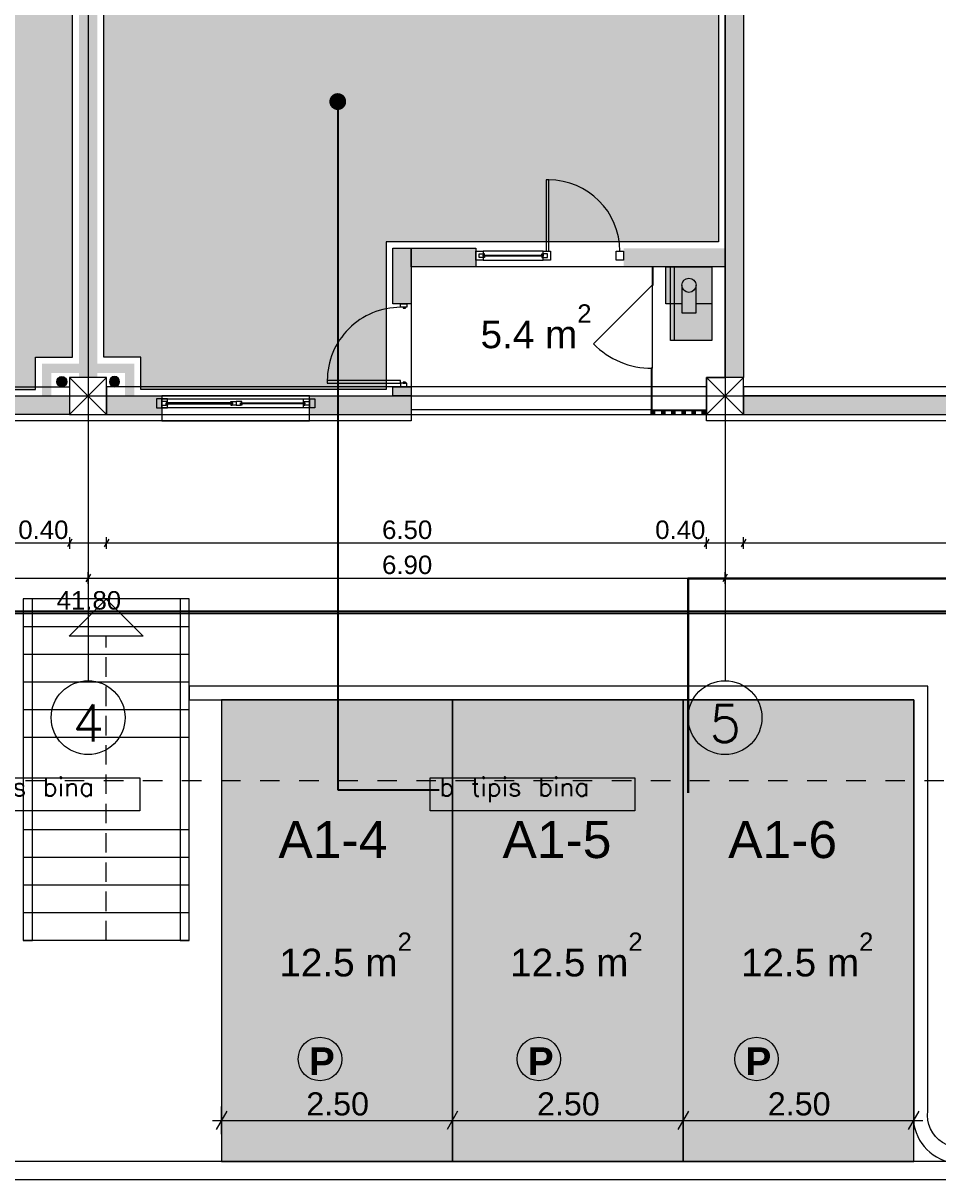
# Model space of a CAD drawing. Header units: millimetres. Extents: x 476244520 to 476657119, y 4620824743 to 4621446928.
# Drawn here: x 476410344 to 476420253, y 4620865017 to 4620877560 of the extents above; entities that cross this region are included whole.
import ezdxf

# ---------------------------------------------------------------- set-up
doc = ezdxf.new("R2010")
doc.units = ezdxf.units.MM
doc.header["$MEASUREMENT"] = 0
doc.linetypes.add('Dashed', pattern=[423.333333, 211.666667, -211.666667])
doc.linetypes.add('Hidden Line', pattern=[317.5, 211.666667, -105.833333])
for name, color, linetype, lineweight in [('0_Pen_No__42_Pen_No__250_Pen_No__5', 5, 'Continuous', 0), ('2D Drafting - General_Pen_No__1_Pen_No__7', 7, 'Continuous', 0), ('2D Drafting - General_Pen_No__250_Pen_No__7_Pen_No__250', 7, 'Continuous', 0), ('2D Drafting - General_Pen_No__250_Pen_No__7_Pen_No__7', 7, 'Continuous', 0), ('2D Drafting - General_Pen_No__7_Pen_No__7_Pen_No__7', 7, 'Continuous', 0), ('Annotation - Text_Pen_No__7_Pen_No__5', 5, 'Continuous', 0), ('Doors_Pen_No__7_Pen_No__7_Pen_No__7', 7, 'Continuous', 0), ('G-Anno-Nplt_Pen_No__151', 151, 'Continuous', 0), ('G-Anno-Nplt_Pen_No__4', 7, 'Continuous', 0), ('gegmebi_Pen_No__1_Pen_No__7', 7, 'Continuous', 0), ('Interior - Furniture _Pen_No__7', 7, 'Continuous', 0), ('kar-panjara_Pen_No__7_Pen_No__7_Pen_No__7', 7, 'Continuous', 0), ('New_0_Pen_No__5', 5, 'Continuous', 0), ('New_2D Drafting - General_Pen_No__250_Pen_No__7_Pen_No__255', 255, 'Continuous', 0), ('New_2D Drafting - General_Pen_No__2_Pen_No__250', 7, 'Continuous', 0), ('New_2D Drafting - General_Pen_No__30_Pen_No__9_Pen_No__9_Pen_No__255', 255, 'Continuous', 0), ('New_2D Drafting - General_Pen_No__30_Pen_No__9_Pen_No__9_Pen_No__7', 7, 'Continuous', 0), ('New_Annotation - Text_Pen_No__142', 142, 'Continuous', 0), ('New_gza_Pen_No__250', 7, 'Continuous', 0), ('New_Interior - Furniture _Pen_No__250', 7, 'Continuous', 0), ('New_piket_Pen_No__1', 1, 'Continuous', 0), ('New_reg_nak_Pen_No__250', 7, 'Continuous', 0), ('New_reg_nak_Pen_No__7', 7, 'Continuous', 0), ('New_Structural - Bearing_Pen_No__250', 7, 'Continuous', 0), ('New_topo_NL (1)$0$SAVELE_CONT-MJR_Pen_No__250', 7, 'Continuous', 0), ('New_zoma_Pen_No__142', 142, 'Continuous', 0), ('New_zoma_Pen_No__38', 150, 'Continuous', 60), ('New_საბავშვო მოედნები_Pen_No__7', 7, 'Continuous', 0), ('shaxtebi da milebi_Pen_No__1_Pen_No__1_Pen_No__1', 1, 'Continuous', 0), ('zoma_Pen_No__142', 142, 'Continuous', 0), ('zoma_Pen_No__5_Pen_No__5', 5, 'Continuous', 0), ('საბავშვო მოედნები_Pen_No__250', 7, 'Continuous', 0)]:
    doc.layers.add(name, color=color, linetype=linetype, lineweight=lineweight)
for name, color, linetype, lineweight, true_color in [('New_._Pen_No__252', 7, 'Continuous', 0, 0x666666), ('New_საბავშვო მოედნები_Pen_No__18', 7, 'Continuous', 0, 0x707070), ('New_საბავშვო მოედნები_Pen_No__252', 7, 'Continuous', 0, 0x666666)]:
    doc.layers.add(name, color=color, linetype=linetype, lineweight=lineweight, true_color=true_color)
for name, color, linetype in [('New_zoma', 7, 'Continuous'), ('New_საბავშვო მოედნები', 7, 'Continuous'), ('zoma', 7, 'Continuous')]:
    doc.layers.add(name, color=color, linetype=linetype)
doc.styles.add('GENERATED_STYLE_1', font='arial.ttf')
doc.styles.add('GENERATED_STYLE_2', font='arial.ttf')
doc.styles.add('GENERATED_STYLE_5', font='arialbd.ttf')
doc.dimstyles.new('GENERATED_STYLE__1', dxfattribs={"dimtxt": 200, "dimasz": 64.421331, "dimexe": 0.18, "dimexo": 3, "dimgap": 0.09, "dimtad": 1, "dimtih": 1, "dimtoh": 1, "dimlfac": 0.001, "dimzin": 0, "dimdsep": 46, "dimtxsty": 'GENERATED_STYLE_2', "dimblk": 'ARROWHEAD_2', "dimblk1": 'ARROWHEAD_2', "dimblk2": 'ARROWHEAD_2', "dimcen": 0.09, "dimclrd": 142, "dimclre": 142, "dimclrt": 142, "dimadec": 0, "dimazin": 0, "dimtfac": 1, "dimtdec": 4, "dimtmove": 0, "dimatfit": 3, "dimfxl": 1, "dimtolj": 1, "dimtzin": 0, "dimarcsym": 0})
doc.dimstyles.new('GENERATED_STYLE__16', dxfattribs={"dimtxt": 250, "dimasz": 152, "dimexe": 0.18, "dimexo": 3, "dimgap": 0.09, "dimtad": 1, "dimlfac": 0.001, "dimzin": 0, "dimdsep": 46, "dimtxsty": 'GENERATED_STYLE_2', "dimblk": 'ARROWHEAD_2', "dimblk1": 'ARROWHEAD_2', "dimblk2": 'ARROWHEAD_2', "dimcen": 0.09, "dimclrd": 142, "dimclre": 142, "dimclrt": 150, "dimadec": 0, "dimazin": 0, "dimtfac": 1, "dimtdec": 4, "dimtmove": 0, "dimatfit": 3, "dimfxl": 1, "dimtolj": 1, "dimtzin": 0, "dimarcsym": 0})
doc.dimstyles.new('GENERATED_STYLE__17', dxfattribs={"dimtxt": 250, "dimasz": 152, "dimexe": 0.18, "dimexo": 3, "dimgap": 0.09, "dimtad": 1, "dimtih": 1, "dimtoh": 1, "dimlfac": 0.001, "dimzin": 0, "dimdsep": 46, "dimtxsty": 'GENERATED_STYLE_2', "dimblk": 'ARROWHEAD_2', "dimblk1": 'ARROWHEAD_2', "dimblk2": 'ARROWHEAD_2', "dimcen": 0.09, "dimclrd": 142, "dimclre": 142, "dimclrt": 150, "dimadec": 0, "dimazin": 0, "dimtfac": 1, "dimtdec": 4, "dimtmove": 0, "dimatfit": 3, "dimfxl": 1, "dimtolj": 1, "dimtzin": 0, "dimarcsym": 0})
doc.dimstyles.new('GENERATED_STYLE__18', dxfattribs={"dimtxt": 0.18, "dimasz": 364.8, "dimexe": 0.18, "dimexo": 0.0625, "dimgap": 0.09, "dimtad": 0, "dimtih": 1, "dimtoh": 1, "dimdec": 4, "dimzin": 0, "dimdsep": 46, "dimcen": 0.09, "dimadec": 0, "dimazin": 0, "dimtfac": 1, "dimtdec": 4, "dimtmove": 0, "dimatfit": 3, "dimldrblk": 'ARROWHEAD_11', "dimfxl": 1, "dimtolj": 1, "dimtzin": 0, "dimarcsym": 0})

# ---------------------------------------------------------------- blocks, each defined once
blk = doc.blocks.new('Line_1', base_point=(476411244, 4620867621))
at = {"layer": 'New_საბავშვო მოედნები_Pen_No__252', "color": 251, "linetype": 'Continuous', "lineweight": 0, "true_color": 0x666666}
for p, q in [((476411244, 4620871318), (476410844, 4620870918)), ((476411244, 4620871318), (476411644, 4620870918)), ((476411644, 4620870918), (476410844, 4620870918))]:
    blk.add_line(p, q, dxfattribs=at)
at = {"layer": 'New_საბავშვო მოედნები_Pen_No__252', "color": 251, "linetype": 'Hidden Line', "lineweight": 0, "true_color": 0x666666}
blk.add_line((476411244, 4620867621), (476411244, 4620870918), dxfattribs=at)
blk = doc.blocks.new('*D739', base_point=(476844527, 4621385791))
at = {"layer": 'New_zoma_Pen_No__142', "color": 142, "linetype": 'Continuous', "lineweight": 0, "transparency": 16777216}
for p, q in [((476412551, 4620865772), (476412436, 4620865572)), ((476412494, 4620865522), (476412494, 4620865822)), ((476415051, 4620865772), (476414936, 4620865572)), ((476414994, 4620865522), (476414994, 4620865822)), ((476412396, 4620865672), (476412494, 4620865672)), ((476412494, 4620865672), (476414994, 4620865672))]:
    blk.add_line(p, q, dxfattribs=at)
at = {"layer": 'New_zoma_Pen_No__38', "color": 150, "lineweight": 60, "transparency": 16777216, "insert": (476413411, 4620865722), "char_height": 250, "attachment_point": 7, "style": 'GENERATED_STYLE_2'}
blk.add_mtext('\\A1;{\\pql;\\fArial CYR|b0|i0|c204|p34;2.50}', dxfattribs=at)
blk = doc.blocks.new('ARROWHEAD_2')
at = {"color": 0, "linetype": 'Continuous', "lineweight": 0}
for p, q in [((0, 0), (-1, 0)), ((-0.378, -0.655), (0.378, 0.655))]:
    blk.add_line(p, q, dxfattribs=at)
blk = doc.blocks.new('*D740', base_point=(476844527, 4621385791))
at = {"layer": 'New_zoma_Pen_No__142', "color": 142, "linetype": 'Continuous', "lineweight": 0, "transparency": 16777216}
for p, q in [((476415051, 4620865772), (476414936, 4620865572)), ((476414994, 4620865522), (476414994, 4620865822)), ((476417551, 4620865772), (476417436, 4620865572)), ((476417494, 4620865522), (476417494, 4620865822)), ((476414994, 4620865672), (476417494, 4620865672))]:
    blk.add_line(p, q, dxfattribs=at)
at = {"layer": 'New_zoma_Pen_No__38', "color": 150, "lineweight": 60, "transparency": 16777216, "insert": (476415911, 4620865722), "char_height": 250, "attachment_point": 7, "style": 'GENERATED_STYLE_2'}
blk.add_mtext('\\A1;{\\pql;\\fArial CYR|b0|i0|c204|p34;2.50}', dxfattribs=at)
blk = doc.blocks.new('*D741', base_point=(476844527, 4621385791))
at = {"layer": 'New_zoma_Pen_No__142', "color": 142, "linetype": 'Continuous', "lineweight": 0, "transparency": 16777216}
for p, q in [((476417551, 4620865772), (476417436, 4620865572)), ((476417494, 4620865522), (476417494, 4620865822)), ((476419936, 4620865572), (476420051, 4620865772)), ((476419994, 4620865522), (476419994, 4620865822)), ((476417494, 4620865672), (476419994, 4620865672)), ((476419994, 4620865672), (476420091, 4620865672))]:
    blk.add_line(p, q, dxfattribs=at)
at = {"layer": 'New_zoma_Pen_No__38', "color": 150, "lineweight": 60, "transparency": 16777216, "insert": (476418411, 4620865722), "char_height": 250, "attachment_point": 7, "style": 'GENERATED_STYLE_2'}
blk.add_mtext('\\A1;{\\pql;\\fArial CYR|b0|i0|c204|p34;2.50}', dxfattribs=at)
blk = doc.blocks.new('*D756', base_point=(476844527, 4621385791))
at = {"layer": 'New_zoma_Pen_No__142', "color": 142, "linetype": 'Continuous', "lineweight": 0, "transparency": 16777216}
for p, q in [((476421616, 4620870227), (476421316, 4620870227)), ((476421566, 4620870169), (476421366, 4620870285)), ((476421466, 4620870227), (476421466, 4620870325)), ((476421466, 4620865227), (476421466, 4620870227)), ((476421616, 4620865227), (476421316, 4620865227)), ((476421366, 4620865285), (476421566, 4620865169)), ((476421466, 4620865129), (476421466, 4620865227))]:
    blk.add_line(p, q, dxfattribs=at)
at = {"layer": 'New_zoma_Pen_No__38', "color": 150, "lineweight": 60, "transparency": 16777216, "insert": (476421416, 4620867395), "char_height": 250, "attachment_point": 7, "rotation": 90, "style": 'GENERATED_STYLE_2'}
blk.add_mtext('\\A1;{\\pql;\\fArial CYR|b0|i0|c204|p34;5.00}', dxfattribs=at)
blk = doc.blocks.new('*D774', base_point=(476844527, 4621385791))
at = {"layer": 'zoma_Pen_No__142', "color": 142, "linetype": 'Continuous', "lineweight": 0, "transparency": 16777216}
for p, q in [((476404148, 4620871484), (476404148, 4620871612)), ((476411048, 4620871484), (476411048, 4620871612)), ((476404172, 4620871590), (476404123, 4620871506)), ((476404148, 4620871548), (476411048, 4620871548)), ((476411072, 4620871590), (476411023, 4620871506))]:
    blk.add_line(p, q, dxfattribs=at)
at = {"layer": 'zoma_Pen_No__142', "color": 142, "lineweight": 0, "transparency": 16777216, "insert": (476407332, 4620871588), "char_height": 200, "attachment_point": 7, "style": 'GENERATED_STYLE_2'}
blk.add_mtext('\\A1;{\\pql;\\fArial CYR|b0|i0|c204|p34;6.90}', dxfattribs=at)
blk = doc.blocks.new('*D775', base_point=(476844527, 4621385791))
at = {"layer": 'zoma_Pen_No__142', "color": 142, "linetype": 'Continuous', "lineweight": 0, "transparency": 16777216}
for p, q in [((476411048, 4620871484), (476411048, 4620871612)), ((476417948, 4620871484), (476417948, 4620871612)), ((476411072, 4620871590), (476411023, 4620871506)), ((476411048, 4620871548), (476417948, 4620871548)), ((476417972, 4620871590), (476417923, 4620871506))]:
    blk.add_line(p, q, dxfattribs=at)
at = {"layer": 'zoma_Pen_No__142', "color": 142, "lineweight": 0, "transparency": 16777216, "insert": (476414232, 4620871588), "char_height": 200, "attachment_point": 7, "style": 'GENERATED_STYLE_2'}
blk.add_mtext('\\A1;{\\pql;\\fArial CYR|b0|i0|c204|p34;6.90}', dxfattribs=at)
blk = doc.blocks.new('*D776', base_point=(476844527, 4621385791))
at = {"layer": 'zoma_Pen_No__142', "color": 142, "linetype": 'Continuous', "lineweight": 0, "transparency": 16777216}
for p, q in [((476417948, 4620871484), (476417948, 4620871612)), ((476424848, 4620871484), (476424848, 4620871612)), ((476417972, 4620871590), (476417923, 4620871506)), ((476417948, 4620871548), (476424848, 4620871548)), ((476424872, 4620871590), (476424823, 4620871506))]:
    blk.add_line(p, q, dxfattribs=at)
at = {"layer": 'zoma_Pen_No__142', "color": 142, "lineweight": 0, "transparency": 16777216, "insert": (476421132, 4620871588), "char_height": 200, "attachment_point": 7, "style": 'GENERATED_STYLE_2'}
blk.add_mtext('\\A1;{\\pql;\\fArial CYR|b0|i0|c204|p34;6.90}', dxfattribs=at)
blk = doc.blocks.new('*D784', base_point=(476844527, 4621385791))
at = {"layer": 'zoma_Pen_No__142', "color": 142, "linetype": 'Continuous', "lineweight": 0, "transparency": 16777216}
for p, q in [((476390148, 4620871100), (476390148, 4620871227)), ((476431948, 4620871100), (476431948, 4620871227)), ((476390106, 4620871163), (476390148, 4620871163)), ((476390172, 4620871206), (476390123, 4620871121)), ((476390148, 4620871163), (476431948, 4620871163)), ((476431923, 4620871121), (476431972, 4620871206)), ((476431948, 4620871163), (476431989, 4620871163))]:
    blk.add_line(p, q, dxfattribs=at)
at = {"layer": 'zoma_Pen_No__142', "color": 142, "lineweight": 0, "transparency": 16777216, "insert": (476410706, 4620871203), "char_height": 200, "attachment_point": 7, "style": 'GENERATED_STYLE_2'}
blk.add_mtext('\\A1;{\\pql;\\fArial CYR|b0|i0|c204|p34;41.80}', dxfattribs=at)
blk = doc.blocks.new('*D790', base_point=(476844527, 4621385791))
at = {"layer": 'zoma_Pen_No__142', "color": 142, "linetype": 'Continuous', "lineweight": 0, "transparency": 16777216}
for p, q in [((476404348, 4620871864), (476404348, 4620871991)), ((476410848, 4620871864), (476410848, 4620871991)), ((476404372, 4620871970), (476404323, 4620871886)), ((476404348, 4620871928), (476410848, 4620871928)), ((476410872, 4620871970), (476410823, 4620871886))]:
    blk.add_line(p, q, dxfattribs=at)
at = {"layer": 'zoma_Pen_No__142', "color": 142, "lineweight": 0, "transparency": 16777216, "char_height": 200, "attachment_point": 7, "style": 'GENERATED_STYLE_2'}
for s, insert in [('\\A1;{\\pql;\\fArial CYR|b0|i0|c204|p34;6.50}', (476407332, 4620871968)), ('\\A1;{\\pql;\\fArial CYR|b0|i0|c204|p34;0.40}', (476410291, 4620871968))]:
    blk.add_mtext(s, dxfattribs=dict(at, insert=insert))
blk = doc.blocks.new('*D791', base_point=(476844527, 4621385791))
at = {"layer": 'zoma_Pen_No__142', "color": 142, "linetype": 'Continuous', "lineweight": 0, "transparency": 16777216}
for p, q in [((476410848, 4620871864), (476410848, 4620871991)), ((476411248, 4620871864), (476411248, 4620871991)), ((476410872, 4620871970), (476410823, 4620871886)), ((476410848, 4620871928), (476411248, 4620871928)), ((476411272, 4620871970), (476411223, 4620871886))]:
    blk.add_line(p, q, dxfattribs=at)
blk = doc.blocks.new('*D792', base_point=(476844527, 4621385791))
at = {"layer": 'zoma_Pen_No__142', "color": 142, "linetype": 'Continuous', "lineweight": 0, "transparency": 16777216}
for p, q in [((476411248, 4620871864), (476411248, 4620871991)), ((476417748, 4620871864), (476417748, 4620871991)), ((476411272, 4620871970), (476411223, 4620871886)), ((476411248, 4620871928), (476417748, 4620871928)), ((476417772, 4620871970), (476417723, 4620871886))]:
    blk.add_line(p, q, dxfattribs=at)
at = {"layer": 'zoma_Pen_No__142', "color": 142, "lineweight": 0, "transparency": 16777216, "char_height": 200, "attachment_point": 7, "style": 'GENERATED_STYLE_2'}
for s, insert in [('\\A1;{\\pql;\\fArial CYR|b0|i0|c204|p34;6.50}', (476414232, 4620871968)), ('\\A1;{\\pql;\\fArial CYR|b0|i0|c204|p34;0.40}', (476417191, 4620871968))]:
    blk.add_mtext(s, dxfattribs=dict(at, insert=insert))
blk = doc.blocks.new('*D793', base_point=(476844527, 4621385791))
at = {"layer": 'zoma_Pen_No__142', "color": 142, "linetype": 'Continuous', "lineweight": 0, "transparency": 16777216}
for p, q in [((476417748, 4620871864), (476417748, 4620871991)), ((476418148, 4620871864), (476418148, 4620871991)), ((476417772, 4620871970), (476417723, 4620871886)), ((476417748, 4620871928), (476418148, 4620871928)), ((476418172, 4620871970), (476418123, 4620871886))]:
    blk.add_line(p, q, dxfattribs=at)
blk = doc.blocks.new('*D794', base_point=(476844527, 4621385791))
at = {"layer": 'zoma_Pen_No__142', "color": 142, "linetype": 'Continuous', "lineweight": 0, "transparency": 16777216}
for p, q in [((476418148, 4620871864), (476418148, 4620871991)), ((476424648, 4620871864), (476424648, 4620871991)), ((476418172, 4620871970), (476418123, 4620871886)), ((476418148, 4620871928), (476424648, 4620871928)), ((476424672, 4620871970), (476424623, 4620871886))]:
    blk.add_line(p, q, dxfattribs=at)
at = {"layer": 'zoma_Pen_No__142', "color": 142, "lineweight": 0, "transparency": 16777216, "char_height": 200, "attachment_point": 7, "style": 'GENERATED_STYLE_2'}
for s, insert in [('\\A1;{\\pql;\\fArial CYR|b0|i0|c204|p34;6.50}', (476421132, 4620871968)), ('\\A1;{\\pql;\\fArial CYR|b0|i0|c204|p34;0.40}', (476424091, 4620871968))]:
    blk.add_mtext(s, dxfattribs=dict(at, insert=insert))
blk = doc.blocks.new('ARROWHEAD_11')
at = {"color": 0, "linetype": 'Continuous', "lineweight": 0}
blk.add_line((0, 0), (-1, 0), dxfattribs=at)
at = {"color": 0, "linetype": 'Continuous', "lineweight": 0, "const_width": 0.25, "flags": 128}
blk.add_lwpolyline([(-0.125, 0, 1), (0.125, 0, 1)], format="xyb", close=True, dxfattribs=at)

msp = doc.modelspace()

# ---------------------------------------------------------------- hatches: boundary and pattern name
at = {"layer": '2D Drafting - General_Pen_No__250_Pen_No__7_Pen_No__7', "linetype": 'Continuous', "lineweight": 0}
for points in [[(476411147.729, 4620880220.243), (476411147.729, 4620873720.243), (476410947.729, 4620873720.243), (476410947.729, 4620880220.243)], [(476418147.729, 4620873720.243), (476417947.729, 4620873720.243), (476417947.729, 4620880220.243), (476418147.729, 4620880220.243)], [(476414547.822, 4620875120.237), (476414547.791, 4620874520.222), (476414347.791, 4620874520.232), (476414347.822, 4620875120.247)], [(476415247.624, 4620875120.2), (476415247.614, 4620874920.2), (476414547.62, 4620874920.237), (476414547.63, 4620875120.237)], [(476416847.617, 4620874920.117), (476417947.62, 4620874920.06), (476417947.63, 4620875120.06), (476416847.627, 4620875120.117)], [(476417157.632, 4620874920.101), (476417157.621, 4620874720.101), (476417167.621, 4620874720.101), (476417167.632, 4620874920.101)], [(476410547.729, 4620873870.373), (476410547.729, 4620873520.396), (476410647.729, 4620873520.401), (476410647.729, 4620873770.185), (476410947.729, 4620873770.185), (476410947.729, 4620873870.373)], [(476411547.729, 4620873870.373), (476411547.729, 4620873520.448), (476411447.729, 4620873520.443), (476411447.729, 4620873770.185), (476411147.729, 4620873770.185), (476411147.729, 4620873870.373)], [(476417147.563, 4620873820.103), (476417147.539, 4620873360.106), (476417157.539, 4620873360.105), (476417157.563, 4620873820.102)], [(476414347.553, 4620873620.234), (476414547.553, 4620873620.223), (476414547.548, 4620873520.241), (476414347.548, 4620873520.251)], [(476410247.796, 4620873520.381), (476410847.911, 4620873520.412), (476410847.921, 4620873320.412), (476410247.807, 4620873320.381)], [(476411847.387, 4620873520.243), (476411247.547, 4620873520.412), (476411247.537, 4620873320.412), (476411847.377, 4620873320.381)], [(476414547.548, 4620873520.186), (476413447.361, 4620873520.243), (476413447.379, 4620873320.298), (476414547.537, 4620873320.241)], [(476418147.729, 4620873320.243), (476422347.55, 4620873320.244), (476422347.55, 4620873520.244), (476418147.729, 4620873520.243)], [(476417157.729, 4620873370.243), (476417747.729, 4620873370.243), (476417747.729, 4620873360.243), (476417157.729, 4620873360.243)]]:
    msp.add_hatch(color=7, dxfattribs=at).paths.add_polyline_path(points)
at = {"layer": 'G-Anno-Nplt_Pen_No__151', "linetype": 'Continuous', "lineweight": 0, "true_color": 0x1f2f3f}
for points in [[(476404647.729, 4620883249.225), (476404147.729, 4620883249.225), (476404147.729, 4620881652.319), (476404217.729, 4620881652.319), (476404217.729, 4620880690.243), (476404416.94, 4620880690.243), (476404416.94, 4620880150.243), (476404217.729, 4620880150.243), (476404217.729, 4620875190.247), (476407817.905, 4620875190.247), (476407817.905, 4620873590.302), (476410477.729, 4620873590.302), (476410477.729, 4620873940.373), (476410877.729, 4620873940.373), (476410877.729, 4620880150.244), (476410777.729, 4620880150.244), (476410777.729, 4620880690.243), (476410877.729, 4620880690.243), (476410877.729, 4620881985.806), (476410947.729, 4620881985.806), (476410947.729, 4620883720.243), (476410877.729, 4620883720.243), (476410847.729, 4620883720.243), (476410847.729, 4620883950.243), (476410477.729, 4620883950.243), (476410477.729, 4620884780.431), (476410877.729, 4620884780.431), (476410877.729, 4620890550.244), (476410777.729, 4620890550.244), (476410777.729, 4620890750.243), (476404417.73, 4620890750.243), (476404417.73, 4620883890.243), (476404717.729, 4620883890.243), (476404717.729, 4620883554.047), (476404647.729, 4620883554.047)], [(476417447.729, 4620883249.225), (476417947.729, 4620883249.225), (476417947.729, 4620881652.319), (476417877.729, 4620881652.319), (476417877.729, 4620880690.243), (476417678.519, 4620880690.243), (476417678.519, 4620880150.243), (476417877.729, 4620880150.243), (476417877.729, 4620875190.247), (476414277.553, 4620875190.247), (476414277.553, 4620873590.302), (476411617.729, 4620873590.302), (476411617.729, 4620873940.373), (476411217.729, 4620873940.373), (476411217.729, 4620880150.244), (476411317.729, 4620880150.244), (476411317.729, 4620880690.243), (476411217.729, 4620880690.243), (476411217.729, 4620881985.806), (476411147.729, 4620881985.806), (476411147.729, 4620883720.243), (476411217.729, 4620883720.243), (476411247.729, 4620883720.243), (476411247.729, 4620883950.243), (476411617.729, 4620883950.243), (476411617.729, 4620884780.431), (476411217.729, 4620884780.431), (476411217.729, 4620890550.244), (476411317.729, 4620890550.244), (476411317.729, 4620890750.243), (476417677.729, 4620890750.243), (476417677.729, 4620883890.243), (476417377.729, 4620883890.243), (476417377.729, 4620883554.047), (476417447.729, 4620883554.047)]]:
    msp.add_hatch(color=169, dxfattribs=at).paths.add_polyline_path(points)
at = {"layer": 'New_2D Drafting - General_Pen_No__250_Pen_No__7_Pen_No__255', "linetype": 'Continuous', "lineweight": 0}
for points in [[(476417806.193, 4620874920.068), (476417306.193, 4620874920.089), (476417306.175, 4620874520.094), (476417479.161, 4620874520.086), (476417479.156, 4620874420.083), (476417633.182, 4620874420.077), (476417633.187, 4620874520.08), (476417806.175, 4620874520.072)], [(476417806.193, 4620874920.067), (476417356.193, 4620874920.09), (476417356.151, 4620874120.09), (476417806.151, 4620874120.067)]]:
    msp.add_hatch(color=255, dxfattribs=at).paths.add_polyline_path(points)
at = {"layer": 'New_2D Drafting - General_Pen_No__30_Pen_No__9_Pen_No__9_Pen_No__255', "linetype": 'Continuous', "lineweight": 0}
for points in [[(476417187.729, 4620873320.243), (476417187.729, 4620873360.243), (476417147.729, 4620873360.243), (476417147.729, 4620873320.243)], [(476417297.729, 4620873320.243), (476417297.729, 4620873360.243), (476417257.729, 4620873360.243), (476417257.729, 4620873320.243)], [(476417407.729, 4620873320.243), (476417407.729, 4620873360.243), (476417367.729, 4620873360.243), (476417367.729, 4620873320.243)], [(476417517.729, 4620873320.243), (476417517.729, 4620873360.243), (476417477.729, 4620873360.243), (476417477.729, 4620873320.243)], [(476417627.729, 4620873320.243), (476417627.729, 4620873360.243), (476417587.729, 4620873360.243), (476417587.729, 4620873320.243)], [(476417737.729, 4620873320.243), (476417737.729, 4620873360.243), (476417697.729, 4620873360.243), (476417697.729, 4620873320.243)]]:
    msp.add_hatch(color=255, dxfattribs=at).paths.add_polyline_path(points)
at = {"layer": 'New_საბავშვო მოედნები_Pen_No__18', "linetype": 'Continuous', "lineweight": 0, "true_color": 0x1c1c1c}
for points in [[(476414993.662, 4620865227.228), (476414993.662, 4620870227.228), (476412493.662, 4620870227.228), (476412493.662, 4620865227.228)], [(476417493.662, 4620865227.228), (476417493.662, 4620870227.228), (476414993.662, 4620870227.228), (476414993.662, 4620865227.228)], [(476419993.662, 4620865227.228), (476419993.662, 4620870227.228), (476417493.662, 4620870227.228), (476417493.662, 4620865227.228)]]:
    msp.add_hatch(color=250, dxfattribs=at).paths.add_polyline_path(points)
at = {"layer": 'shaxtebi da milebi_Pen_No__1_Pen_No__1_Pen_No__1', "linetype": 'Continuous', "lineweight": 0}
for points in [[(476410762.606, 4620873730.185, 1), (476410762.606, 4620873620.185, 1)], [(476411332.852, 4620873730.185, -1), (476411332.852, 4620873620.185, -1)]]:
    msp.add_hatch(color=1, dxfattribs=at).paths.add_polyline_path(points)

# ---------------------------------------------------------------- linework, layer by layer
at = {"color": 3, "lineweight": 30}
for points in [[(476420729.851, 4620890192.194), (476420729.851, 4620895658.195), (476434743.716, 4620895658.195), (476434743.716, 4620871184.151), (476408734.725, 4620871184.151), (476408734.725, 4620869542.273)], [(476421004.208, 4620890147.401), (476421004.208, 4620895396.176), (476434198.181, 4620895396.176), (476434198.181, 4620871544.143), (476417547.852, 4620871544.143), (476417547.852, 4620869218.736)]]:
    msp.add_lwpolyline(points, dxfattribs=at)
at = {"layer": '0_Pen_No__42_Pen_No__250_Pen_No__5', "color": 5, "linetype": 'Continuous', "lineweight": 0}
for centre in [(476411047.729, 4620870035.248), (476411047.729, 4620870035.248), (476417947.729, 4620870035.248), (476417947.729, 4620870035.248)]:
    msp.add_circle(centre, 400, dxfattribs=at)
at = {"layer": '2D Drafting - General_Pen_No__1_Pen_No__7', "color": 7, "linetype": 'Continuous', "lineweight": 0}
for p, q in [((476411247.729, 4620873320.243), (476410847.729, 4620873720.243)), ((476410847.729, 4620873320.243), (476411247.729, 4620873720.243)), ((476418147.729, 4620873320.243), (476417747.729, 4620873720.243)), ((476417747.729, 4620873320.243), (476418147.729, 4620873720.243))]:
    msp.add_line(p, q, dxfattribs=at)
at = {"layer": '2D Drafting - General_Pen_No__1_Pen_No__7', "color": 7, "linetype": 'Continuous', "lineweight": 0, "flags": 128}
for points in [[(476410847.729, 4620873320.243), (476404347.729, 4620873320.243), (476404347.729, 4620873620.243), (476410847.729, 4620873620.243)], [(476410847.729, 4620873320.243), (476411247.729, 4620873320.243), (476411247.729, 4620873720.243), (476410847.729, 4620873720.243)], [(476411247.729, 4620873320.243), (476417747.729, 4620873320.243), (476417747.729, 4620873620.243), (476411247.729, 4620873620.243)], [(476417747.729, 4620873320.243), (476418147.729, 4620873320.243), (476418147.729, 4620873720.243), (476417747.729, 4620873720.243)], [(476418147.729, 4620873320.243), (476424647.729, 4620873320.243), (476424647.729, 4620873620.243), (476418147.729, 4620873620.243)]]:
    msp.add_lwpolyline(points, close=True, dxfattribs=at)
at = {"layer": '2D Drafting - General_Pen_No__250_Pen_No__7_Pen_No__250', "color": 7, "linetype": 'Continuous', "lineweight": 0, "flags": 128}
for points in [[(476418147.729, 4620873720.243), (476417947.729, 4620873720.243), (476417947.729, 4620880220.243), (476418147.729, 4620880220.243)], [(476414547.822, 4620875120.237), (476414547.791, 4620874520.222), (476414347.791, 4620874520.232), (476414347.822, 4620875120.247)], [(476417157.632, 4620874920.101), (476417157.621, 4620874720.101), (476417167.621, 4620874720.101), (476417167.632, 4620874920.101)], [(476417147.563, 4620873820.103), (476417147.539, 4620873360.106), (476417157.539, 4620873360.105), (476417157.563, 4620873820.102)], [(476414347.553, 4620873620.234), (476414547.553, 4620873620.223), (476414547.548, 4620873520.241), (476414347.548, 4620873520.251)], [(476418147.729, 4620873320.243), (476422347.55, 4620873320.244), (476422347.55, 4620873520.244), (476418147.729, 4620873520.243)], [(476417157.729, 4620873370.243), (476417747.729, 4620873370.243), (476417747.729, 4620873360.243), (476417157.729, 4620873360.243)]]:
    msp.add_lwpolyline(points, close=True, dxfattribs=at)
at = {"layer": '2D Drafting - General_Pen_No__250_Pen_No__7_Pen_No__7', "color": 7, "linetype": 'Continuous', "lineweight": 0, "flags": 128}
msp.add_lwpolyline([(476415247.624, 4620875120.2), (476415247.614, 4620874920.2), (476414547.62, 4620874920.237), (476414547.63, 4620875120.237)], close=True, dxfattribs=at)
at = {"layer": '2D Drafting - General_Pen_No__7_Pen_No__7_Pen_No__7', "color": 7, "linetype": 'Continuous', "lineweight": 0, "flags": 128}
msp.add_lwpolyline([(476415327.621, 4620874990.74), (476415977.621, 4620874990.735), (476415977.621, 4620875090.674), (476415327.621, 4620875090.679)], close=True, dxfattribs=at)
at = {"layer": '2D Drafting - General_Pen_No__7_Pen_No__7_Pen_No__7', "color": 7, "linetype": 'Continuous', "lineweight": 0}
for centre, radius, start, end in [((476416037.31, 4620875090.684), 770.311, 0.0027419, 89.9995622), ((476414432.888, 4620873686.405), 794.311, 89.9968343, 179.9985158)]:
    msp.add_arc(centre, radius, start, end, dxfattribs=at)
at = {"layer": 'Doors_Pen_No__7_Pen_No__7_Pen_No__7', "color": 7, "linetype": 'Continuous', "lineweight": 0, "flags": 128}
for points in [[(476416010.644, 4620875090.684), (476416037.31, 4620875090.684), (476416037.316, 4620875860.995), (476416010.649, 4620875860.995)], [(476414500.667, 4620874520.226), (476414500.666, 4620874480.715), (476414432.932, 4620874480.716), (476414432.933, 4620874520.228)], [(476414486.265, 4620874471.826), (476414486.266, 4620874480.715), (476414459.599, 4620874480.716), (476414459.599, 4620874471.827)], [(476414432.888, 4620873659.739), (476414432.888, 4620873686.405), (476413638.577, 4620873686.426), (476413638.577, 4620873659.759)], [(476414500.62, 4620873620.226), (476414500.621, 4620873659.737), (476414432.888, 4620873659.739), (476414432.887, 4620873620.228)], [(476414486.221, 4620873659.737), (476414486.221, 4620873668.626), (476414459.555, 4620873668.627), (476414459.554, 4620873659.738)]]:
    msp.add_lwpolyline(points, close=True, dxfattribs=at)
at = {"layer": 'G-Anno-Nplt_Pen_No__4', "color": 7, "linetype": 'Continuous', "lineweight": 0, "flags": 128}
for points in [[(476407817.905, 4620873590.302), (476410477.729, 4620873590.302), (476410477.729, 4620873940.373), (476410877.729, 4620873940.373), (476410877.729, 4620880150.244), (476410777.729, 4620880150.244), (476410777.729, 4620880690.243), (476410877.729, 4620880690.243), (476410877.729, 4620881985.806), (476410947.729, 4620881985.806), (476410947.729, 4620883720.243), (476410877.729, 4620883720.243), (476410847.729, 4620883720.243), (476410847.729, 4620883950.243), (476410477.729, 4620883950.243), (476410477.729, 4620884780.431), (476410877.729, 4620884780.431), (476410877.729, 4620890550.244), (476410777.729, 4620890550.244), (476410777.729, 4620890750.243), (476404417.73, 4620890750.243)], [(476417877.729, 4620880150.243), (476417877.729, 4620875190.247), (476414277.553, 4620875190.247), (476414277.553, 4620873590.302), (476411617.729, 4620873590.302), (476411617.729, 4620873940.373), (476411217.729, 4620873940.373), (476411217.729, 4620880150.244)]]:
    msp.add_lwpolyline(points, dxfattribs=at)
at = {"layer": 'gegmebi_Pen_No__1_Pen_No__7', "color": 7, "linetype": 'Continuous', "lineweight": 0, "flags": 128}
for points in [[(476417479.161, 4620874520.086), (476417306.175, 4620874520.094), (476417306.193, 4620874920.089), (476417806.193, 4620874920.068), (476417806.175, 4620874520.072), (476417633.187, 4620874520.08)], [(476417479.169, 4620874720.085), (476417479.156, 4620874420.083), (476417633.182, 4620874420.077), (476417633.195, 4620874720.078)]]:
    msp.add_lwpolyline(points, dxfattribs=at)
at = {"layer": 'kar-panjara_Pen_No__7_Pen_No__7_Pen_No__7', "color": 7, "linetype": 'Continuous', "lineweight": 0, "flags": 128}
for points in [[(476415327.621, 4620874990.74), (476415247.621, 4620874990.741), (476415247.621, 4620875090.741), (476415327.621, 4620875090.74)], [(476415282.621, 4620875060.679), (476415327.621, 4620875060.679), (476415327.621, 4620875045.679), (476415327.621, 4620875035.679), (476415342.621, 4620875035.679), (476415342.621, 4620875020.679), (476415282.621, 4620875020.679)], [(476415342.621, 4620875060.679), (476415327.621, 4620875060.679), (476415327.621, 4620875045.679), (476415342.621, 4620875045.679)], [(476415327.621, 4620875045.679), (476415977.621, 4620875045.674), (476415977.621, 4620875035.674), (476415327.621, 4620875035.679)], [(476416022.621, 4620875060.674), (476415977.621, 4620875060.674), (476415977.621, 4620875045.674), (476415977.621, 4620875035.674), (476415962.621, 4620875035.674), (476415962.621, 4620875020.674), (476416022.621, 4620875020.674)], [(476415962.621, 4620875060.674), (476415977.621, 4620875060.674), (476415977.621, 4620875045.674), (476415962.621, 4620875045.674)], [(476416057.621, 4620874990.673), (476415977.621, 4620874990.674), (476415977.621, 4620875090.674), (476416057.621, 4620875090.673)], [(476416847.621, 4620874990.71), (476416767.621, 4620874990.711), (476416767.621, 4620875090.711), (476416847.621, 4620875090.71)], [(476411907.06, 4620873490.767), (476411787.06, 4620873490.773), (476411787.055, 4620873390.773), (476411907.055, 4620873390.767)], [(476413447.382, 4620873390.688), (476411847.381, 4620873390.827), (476411847.386, 4620873490.771), (476413447.388, 4620873490.633)], [(476413381.958, 4620873490.691), (476413501.958, 4620873490.685), (476413501.952, 4620873390.685), (476413381.952, 4620873390.691)], [(476411847.382, 4620873420.886), (476411892.382, 4620873420.884), (476411892.383, 4620873435.884), (476411892.383, 4620873445.884), (476411907.058, 4620873445.883), (476411907.059, 4620873460.883), (476411847.384, 4620873460.886)], [(476411907.057, 4620873420.883), (476411892.382, 4620873420.884), (476411892.383, 4620873435.884), (476411907.057, 4620873435.883)], [(476411892.383, 4620873435.884), (476412616.223, 4620873435.847), (476412616.224, 4620873445.847), (476411892.383, 4620873445.884)], [(476412591.954, 4620873420.848), (476412606.954, 4620873420.847), (476412606.955, 4620873435.847), (476412591.955, 4620873435.848)], [(476412651.954, 4620873420.845), (476412606.954, 4620873420.847), (476412606.955, 4620873435.847), (476412606.955, 4620873445.847), (476412591.955, 4620873445.848), (476412591.956, 4620873460.848), (476412651.956, 4620873460.845)], [(476412651.954, 4620873420.845), (476412696.954, 4620873420.842), (476412696.955, 4620873435.842), (476412696.955, 4620873445.842), (476412711.955, 4620873445.842), (476412711.956, 4620873460.842), (476412651.956, 4620873460.845)], [(476412711.954, 4620873420.842), (476412696.954, 4620873420.842), (476412696.955, 4620873435.842), (476412711.955, 4620873435.842)], [(476413396.955, 4620873435.806), (476412696.955, 4620873435.842), (476412696.955, 4620873445.842), (476413396.955, 4620873445.806)], [(476413381.954, 4620873420.807), (476413396.954, 4620873420.806), (476413396.955, 4620873435.806), (476413381.955, 4620873435.807)], [(476413447.384, 4620873420.803), (476413396.954, 4620873420.806), (476413396.955, 4620873435.806), (476413396.955, 4620873445.806), (476413381.955, 4620873445.807), (476413381.956, 4620873460.807), (476413447.386, 4620873460.803)]]:
    msp.add_lwpolyline(points, close=True, dxfattribs=at)
at = {"layer": 'New_._Pen_No__252', "color": 251, "linetype": 'Continuous', "lineweight": 0, "true_color": 0x666666, "flags": 128}
for points in [[(476410343.952, 4620867620.761), (476410443.935, 4620867620.761), (476410443.904, 4620871320.761), (476410343.952, 4620871320.761)], [(476412043.539, 4620867620.761), (476412143.522, 4620867620.761), (476412143.498, 4620871320.761), (476412043.539, 4620871320.761)]]:
    msp.add_lwpolyline(points, close=True, dxfattribs=at)
msp.add_lwpolyline([(476428643.715, 4620870377.228), (476420843.756, 4620870377.228), (476420843.756, 4620865774.575, -1.139779908), (476420143.753, 4620865774.577), (476420143.726, 4620870377.228), (476412143.418, 4620870377.228), (476412143.418, 4620870227.228), (476419993.662, 4620870227.228), (476419993.661, 4620865627.146, 0.84042944), (476420993.661, 4620865627.163), (476420993.661, 4620870227.228), (476428493.651, 4620870227.228)], format="xyb", dxfattribs=at)
at = {"layer": 'New_0_Pen_No__5', "color": 5, "linetype": 'Dashed', "lineweight": 0}
msp.add_lwpolyline([(476389546.937, 4620869357.745), (476389533.654, 4620900771.238), (476485075.573, 4620900810.024), (476485089.236, 4620869330.792)], close=True, dxfattribs=at)
at = {"layer": 'New_2D Drafting - General_Pen_No__2_Pen_No__250', "color": 7, "linetype": 'Continuous', "lineweight": 0, "flags": 128}
for points in [[(476409386.313, 4620869383.084), (476411606.318, 4620869383.084), (476411606.318, 4620869023.709), (476409386.313, 4620869023.709)], [(476414751.899, 4620869383.084), (476416971.904, 4620869383.084), (476416971.904, 4620869023.709), (476414751.899, 4620869023.709)]]:
    msp.add_lwpolyline(points, close=True, dxfattribs=at)
at = {"layer": 'New_2D Drafting - General_Pen_No__30_Pen_No__9_Pen_No__9_Pen_No__7', "color": 7, "linetype": 'Continuous', "lineweight": 0, "flags": 128}
for points in [[(476417187.729, 4620873320.243), (476417187.729, 4620873360.243), (476417147.729, 4620873360.243), (476417147.729, 4620873320.243)], [(476417297.729, 4620873320.243), (476417297.729, 4620873360.243), (476417257.729, 4620873360.243), (476417257.729, 4620873320.243)], [(476417407.729, 4620873320.243), (476417407.729, 4620873360.243), (476417367.729, 4620873360.243), (476417367.729, 4620873320.243)], [(476417517.729, 4620873320.243), (476417517.729, 4620873360.243), (476417477.729, 4620873360.243), (476417477.729, 4620873320.243)], [(476417627.729, 4620873320.243), (476417627.729, 4620873360.243), (476417587.729, 4620873360.243), (476417587.729, 4620873320.243)], [(476417737.729, 4620873320.243), (476417737.729, 4620873360.243), (476417697.729, 4620873360.243), (476417697.729, 4620873320.243)]]:
    msp.add_lwpolyline(points, close=True, dxfattribs=at)
at = {"layer": 'New_gza_Pen_No__250', "color": 7, "linetype": 'Continuous', "lineweight": 0}
for points in [[(476363263.855, 4620835283.288), (476363265.788, 4620831369.092), (476362432.097, 4620830429.389), (476371271.08, 4620830062.267), (476371318.849, 4620830060.283), (476371408.699, 4620851168.015, -0.315884232), (476379333.945, 4620859727.511), (476475993.629, 4620859727.511), (476475993.629, 4620865227.511), (476387246.398, 4620865227.511, -0.326410828), (476384017.969, 4620868389.2), (476383996.67, 4620904132.305)], [(476475993.632, 4620865027.513), (476387187.648, 4620865027.995, -0.374256788), (476383780.304, 4620868812.277)]]:
    msp.add_lwpolyline(points, format="xyb", dxfattribs=at)
at = {"layer": 'New_Interior - Furniture _Pen_No__250', "color": 7, "linetype": 'Continuous', "lineweight": 0, "flags": 128}
msp.add_lwpolyline([(476414547.62, 4620874920.237), (476414547.537, 4620873320.241), (476417747.729, 4620873320.075), (476417747.75, 4620873720.075), (476417947.558, 4620873720.065), (476417947.62, 4620874920.06)], close=True, dxfattribs=at)
at = {"layer": 'New_reg_nak_Pen_No__250', "color": 7, "linetype": 'Continuous', "lineweight": 0}
for p, q in [((476417401.629, 4620874120.088), (476417401.671, 4620874920.088)), ((476417157.61, 4620874720.101), (476417157.563, 4620873820.102))]:
    msp.add_line(p, q, dxfattribs=at)
at = {"layer": 'New_reg_nak_Pen_No__250', "color": 7, "linetype": 'Continuous', "lineweight": 0, "flags": 128}
for points in [[(476417806.193, 4620874920.067), (476417806.151, 4620874120.067), (476417356.151, 4620874120.09), (476417356.193, 4620874920.09)], [(476414547.537, 4620873320.243), (476417147.729, 4620873320.243), (476417147.729, 4620873370.243), (476414547.537, 4620873370.243)]]:
    msp.add_lwpolyline(points, close=True, dxfattribs=at)
at = {"layer": 'New_reg_nak_Pen_No__250', "color": 7, "linetype": 'Continuous', "lineweight": 0}
msp.add_circle((476417556.182, 4620874720.081), 77.013, dxfattribs=at)
at = {"layer": 'New_reg_nak_Pen_No__7', "color": 7, "linetype": 'Continuous', "lineweight": 0, "flags": 128}
msp.add_lwpolyline([(476411847.387, 4620873520.243), (476411847.373, 4620873250.247), (476413447.373, 4620873250.243), (476413447.361, 4620873520.243)], close=True, dxfattribs=at)
for points in [[(476414547.537, 4620873320.243), (476414547.537, 4620873250.243), (476407547.921, 4620873250.243), (476407547.921, 4620873320.243)], [(476425047.729, 4620873320.243), (476425047.729, 4620873250.243), (476417747.729, 4620873250.243), (476417747.729, 4620873320.243)]]:
    msp.add_lwpolyline(points, dxfattribs=at)
at = {"layer": 'New_Structural - Bearing_Pen_No__250', "color": 7, "linetype": 'Continuous', "lineweight": 0}
msp.add_line((476417157.621, 4620874720.102), (476416521.189, 4620874083.735), dxfattribs=at)
msp.add_arc((476417157.61, 4620874720.09), 899.988, 224.9970309, 269.9970309, dxfattribs=at)
at = {"layer": 'New_topo_NL (1)$0$SAVELE_CONT-MJR_Pen_No__250', "color": 7, "linetype": 'Continuous', "lineweight": 0}
for centre in [(476413559.991, 4620866336.601), (476415930.801, 4620866336.601), (476418289.025, 4620866336.601)]:
    msp.add_circle(centre, 235.715, dxfattribs=at)
at = {"layer": 'New_საბავშვო მოედნები_Pen_No__252', "color": 251, "linetype": 'Continuous', "lineweight": 0, "true_color": 0x666666}
for p, q in [((476412143.498, 4620871320.761), (476410343.952, 4620871320.761)), ((476412143.5, 4620871020.761), (476410343.952, 4620871020.761)), ((476412143.502, 4620870720.761), (476410343.952, 4620870720.761)), ((476412143.504, 4620870420.761), (476410343.952, 4620870420.761)), ((476412143.506, 4620870120.761), (476410343.952, 4620870120.761)), ((476412143.508, 4620869820.761), (476410343.952, 4620869820.761)), ((476412143.514, 4620868820.761), (476410343.948, 4620868820.761)), ((476412143.516, 4620868520.761), (476410343.948, 4620868520.761)), ((476412143.518, 4620868220.761), (476410343.948, 4620868220.761)), ((476412143.52, 4620867920.761), (476410343.948, 4620867920.761)), ((476412143.522, 4620867620.761), (476410343.948, 4620867620.761))]:
    msp.add_line(p, q, dxfattribs=at)
at = {"layer": 'New_საბავშვო მოედნები_Pen_No__7', "color": 7, "linetype": 'Continuous', "lineweight": 0, "flags": 128}
for points in [[(476414993.662, 4620865227.228), (476414993.662, 4620870227.228), (476412493.662, 4620870227.228), (476412493.662, 4620865227.228)], [(476417493.662, 4620865227.228), (476417493.662, 4620870227.228), (476414993.662, 4620870227.228), (476414993.662, 4620865227.228)], [(476419993.662, 4620865227.228), (476419993.662, 4620870227.228), (476417493.662, 4620870227.228), (476417493.662, 4620865227.228)]]:
    msp.add_lwpolyline(points, close=True, dxfattribs=at)
at = {"layer": 'shaxtebi da milebi_Pen_No__1_Pen_No__1_Pen_No__1', "color": 1, "linetype": 'Continuous', "lineweight": 0, "flags": 128}
for points in [[(476410762.606, 4620873730.185, -1), (476410762.606, 4620873620.185, -1)], [(476411332.852, 4620873730.185, 1), (476411332.852, 4620873620.185, 1)]]:
    msp.add_lwpolyline(points, format="xyb", close=True, dxfattribs=at)
at = {"layer": 'zoma_Pen_No__5_Pen_No__5', "color": 5, "linetype": 'Continuous', "lineweight": 0}
for p, q in [((476411047.729, 4620895146.055), (476411047.729, 4620870435.248)), ((476417947.729, 4620895146.055), (476417947.729, 4620870435.248)), ((476386267.178, 4620873520.243), (476436153.559, 4620873520.243)), ((476386267.178, 4620873520.243), (476436153.559, 4620873520.243))]:
    msp.add_line(p, q, dxfattribs=at)

# ---------------------------------------------------------------- block references
at = {"layer": 'New_საბავშვო მოედნები', "color": 251, "linetype": 'Hidden Line', "lineweight": 0, "true_color": 0x666666}
msp.add_blockref('Line_1', (476411243.732, 4620867620.761), dxfattribs=at)

# ---------------------------------------------------------------- texts
at = {"layer": 'Annotation - Text_Pen_No__7_Pen_No__5', "color": 5, "linetype": 'Continuous', "lineweight": 0, "char_height": 400, "attachment_point": 2}
for s, insert in [('\\A1;{\\pqc;\\Ftxt.shx;4}', (476411049.887, 4620870177.543)), ('\\A1;{\\pqc;\\Ftxt.shx;5}', (476417949.887, 4620870170.743))]:
    msp.add_mtext(s, dxfattribs=dict(at, insert=insert))
at = {"layer": 'Interior - Furniture _Pen_No__7', "color": 7, "lineweight": 0, "insert": (476415299.2, 4620874033.442), "char_height": 300, "attachment_point": 7, "style": 'GENERATED_STYLE_2'}
msp.add_mtext('{\\fArial CYR|b0|i0|c204|p34;5.4 m{\\H0.66x;\\S2^  ;}}', dxfattribs=at)
at = {"layer": 'New_2D Drafting - General_Pen_No__2_Pen_No__250', "color": 7, "linetype": 'Continuous', "lineweight": 0, "char_height": 200, "attachment_point": 4}
for insert in [(476409486.313, 4620869251.822), (476414851.899, 4620869251.822)]:
    msp.add_mtext('\\A1;{\\pql;\\Ftxt.shx;b tipis bina}', dxfattribs=dict(at, insert=insert))
at = {"layer": 'New_Annotation - Text_Pen_No__142', "color": 142, "linetype": 'Continuous', "lineweight": 0, "char_height": 300, "attachment_point": 2, "style": 'GENERATED_STYLE_5'}
for insert in [(476413580.066, 4620866462.417), (476415950.875, 4620866462.417), (476418309.099, 4620866462.417)]:
    msp.add_mtext('\\A1;{\\pqc;\\fArial|b1|i0|c0|p34;P}', dxfattribs=dict(at, insert=insert))
at = {"layer": 'New_piket_Pen_No__1', "color": 1, "linetype": 'Continuous', "lineweight": 0, "char_height": 400, "attachment_point": 1, "style": 'GENERATED_STYLE_1'}
for s, insert in [('\\A1;{\\pql;\\fArial|b0|i0|c0|p34;A\\fArial|b0|i0|c0|p34;1\\fArial|b0|i0|c0|p34;-4}', (476413109.046, 4620868913.667)), ('\\A1;{\\pql;\\fArial|b0|i0|c0|p34;A\\fArial|b0|i0|c0|p34;1\\fArial|b0|i0|c0|p34;-5}', (476415536.675, 4620868913.667)), ('\\A1;{\\pql;\\fArial|b0|i0|c0|p34;A\\fArial|b0|i0|c0|p34;1\\fArial|b0|i0|c0|p34;-6}', (476417981.492, 4620868913.667))]:
    msp.add_mtext(s, dxfattribs=dict(at, insert=insert))
at = {"layer": 'საბავშვო მოედნები_Pen_No__250', "color": 7, "lineweight": 0, "char_height": 300, "attachment_point": 7, "style": 'GENERATED_STYLE_2'}
for insert in [(476413119.456, 4620867227.228), (476415619.456, 4620867227.228), (476418119.456, 4620867227.228)]:
    msp.add_mtext('{\\fArial CYR|b0|i0|c204|p34;12.5 m{\\H0.66x;\\S2^  ;}}', dxfattribs=dict(at, insert=insert))

# ---------------------------------------------------------------- dimensions: what is measured, and where the dimension line sits
at = {"layer": 'New_zoma', "color": 142, "linetype": 'Continuous', "lineweight": 0}
dim = msp.add_linear_dim(base=(476421465.753, 4620870227.228), p1=(476410005.468, 4620865227.228), p2=(476410005.468, 4620870227.228), angle=90, dimstyle='GENERATED_STYLE__16', dxfattribs=at)
dim.commit()
dim.dimension.update_dxf_attribs({"geometry": '*D756', "text_midpoint": (476421290.753, 4620867719.361), "dimtype": 160, "text_rotation": 90})
for base, p1, p2, picture, middle in [((476414993.662, 4620865671.518), (476412493.662, 4620865227.228), (476414993.662, 4620865227.228), '*D739', (476413735.796, 4620865846.518)), ((476417493.662, 4620865671.518), (476414993.662, 4620865227.228), (476417493.662, 4620865227.228), '*D740', (476416235.796, 4620865846.518)), ((476419993.662, 4620865671.518), (476417493.662, 4620865227.228), (476419993.662, 4620865227.228), '*D741', (476418735.796, 4620865846.518))]:
    dim = msp.add_linear_dim(base=base, p1=p1, p2=p2, dimstyle='GENERATED_STYLE__17', dxfattribs=at)
    dim.commit()
    dim.dimension.update_dxf_attribs({"geometry": picture, "text_midpoint": middle, "dimtype": 160})
at = {"layer": 'zoma', "color": 142, "linetype": 'Continuous', "lineweight": 0}
for base, p1, p2, picture, middle in [((476431947.724, 4620871163.347), (476390147.724, 4620872956.596), (476431947.724, 4620872956.596), '*D784', (476411041.782, 4620871303.347)), ((476410847.724, 4620871927.918), (476404347.724, 4620838821.726), (476410847.724, 4620838821.726), '*D790', (476407591.431, 4620872067.918)), ((476417747.724, 4620871927.918), (476411247.724, 4620838821.726), (476417747.724, 4620838821.726), '*D792', (476414491.431, 4620872067.918)), ((476424647.724, 4620871927.918), (476418147.724, 4620838821.726), (476424647.724, 4620838821.726), '*D794', (476421391.431, 4620872067.918)), ((476411247.724, 4620871927.918), (476410847.724, 4620838821.726), (476411247.724, 4620838821.726), '*D791', (476410550.876, 4620872067.918)), ((476418147.724, 4620871927.918), (476417747.724, 4620838821.726), (476418147.724, 4620838821.726), '*D793', (476417450.876, 4620872067.918)), ((476411047.724, 4620871547.94), (476404147.724, 4620869909.244), (476411047.724, 4620869909.244), '*D774', (476407591.431, 4620871687.94)), ((476417947.724, 4620871547.94), (476411047.724, 4620869909.244), (476417947.724, 4620869909.244), '*D775', (476414491.431, 4620871687.94)), ((476424847.724, 4620871547.94), (476417947.724, 4620869909.244), (476424847.724, 4620869909.244), '*D776', (476421391.431, 4620871687.94))]:
    dim = msp.add_linear_dim(base=base, p1=p1, p2=p2, dimstyle='GENERATED_STYLE__1', dxfattribs=at)
    dim.commit()
    dim.dimension.update_dxf_attribs({"geometry": picture, "text_midpoint": middle, "dimtype": 160})

# ---------------------------------------------------------------- leaders
at = {"layer": 'New_2D Drafting - General_Pen_No__2_Pen_No__250', "color": 7, "linetype": 'Continuous', "lineweight": 0, "annotation_type": 0, "has_hookline": 1, "hookline_direction": 0, "text_width": 1933.333}
for points in [[(476408386.313, 4620876709.957), (476408386.313, 4620869251.822), (476409486.223, 4620869251.822)], [(476413751.899, 4620876709.957), (476413751.899, 4620869251.822), (476414851.809, 4620869251.822)]]:
    msp.add_leader(points, dimstyle='GENERATED_STYLE__18', dxfattribs=at)

doc.saveas('drawing.dxf')
